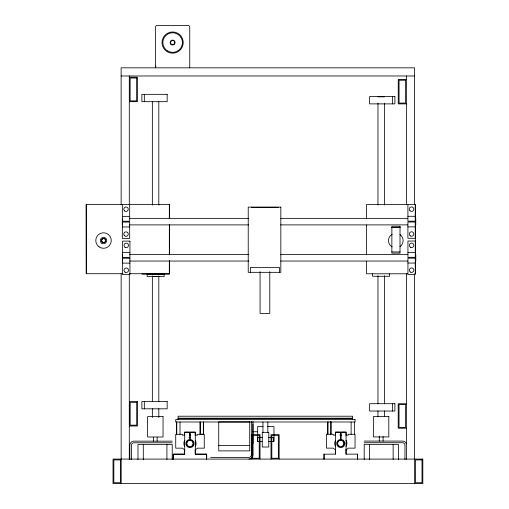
<?xml version="1.0" encoding="UTF-8"?>
<svg xmlns="http://www.w3.org/2000/svg" width="509" height="509" viewBox="0 0 509 509"><rect width="100%" height="100%" fill="white"/><g stroke="black" fill="none" stroke-linecap="round" stroke-linejoin="round"><path stroke-width="0.76" d="M372.62 273.836L372.62 276.279L389.595 276.285L389.595 273.842M195.195 449.924L197.543 448.155L204.255 448.155L204.255 434.298L197.543 434.298L197.543 435.112L195.278 435.112M345.98 449.899L348.334 448.13L355.04 448.13L355.04 434.272L348.334 434.272L348.334 435.087L346.069 435.087M155.5 66.208L155.977 66.208M121.123 75.981L414.568 75.981M129.305 77.215L137.455 77.215L137.455 101.673L129.305 101.673M406.392 79.423L398.242 79.423L398.242 103.881L406.392 103.881M377.958 96.831L384.422 96.831M169.522 204.433L86.18 204.433L86.18 273.715L122.803 273.721M251.446 207.328L278.347 207.328M122.345 216.363L129.68 216.363M407.906 216.287L415.242 216.287M129.477 218.367L248.761 218.367M280.574 218.367L407.811 218.367M122.345 221.25L129.68 221.25L129.68 204.949M122.345 222.064L129.68 222.064L129.68 238.371L122.345 238.371L122.345 204.949M129.477 224.889L248.761 224.889M280.574 224.889L407.811 224.889M122.345 226.957L129.68 226.957M407.906 226.88L415.242 226.88M391.873 227.491L400.023 227.491M391.885 227.504L400.036 227.504M391.86 251.917L400.036 251.955M122.593 252.515L129.929 252.515M407.938 252.439L415.274 252.439M129.509 254.525L248.793 254.525M280.605 254.525L407.843 254.525M129.509 261.047L248.793 261.047M280.605 261.047L407.843 261.047M122.593 263.115L129.929 263.115M407.938 263.038L415.274 263.038M129.731 273.715L169.522 273.721L169.427 261.117M407.575 273.785L366.556 273.785L366.556 261.187M141.909 274.122L169.624 274.122L169.624 260.716M152.439 276.559L158.897 276.559M406.367 403.758L398.21 403.758L398.21 428.215L406.367 428.215M178.099 418.252L352.533 418.252M178.099 418.322L352.533 418.322M328.038 421.789L328.038 434.018M330.506 421.789L331.066 421.789L331.066 434.018L330.506 434.018M263.102 426.51L257.669 426.51L257.669 441.163M267.759 426.51L273.969 426.51L273.969 441.163M252.903 431.74L257.579 431.74M190.328 432.211L195.221 432.211L195.221 435.36M341.119 432.186L346.005 432.186L346.005 435.329M184.697 435.112L182.432 435.112L182.432 434.298L175.726 434.298L175.726 448.155L182.432 448.155L184.786 449.924M189.233 435.112L190.748 435.112M335.488 435.087L333.217 435.087L333.217 434.272L326.511 434.272L326.511 448.13L333.217 448.13L335.571 449.899M340.018 435.087L341.533 435.087M262.116 437.517L257.459 437.517L257.459 441.589L262.116 441.589M268.326 437.517L273.759 437.517L273.759 441.589L268.326 441.589M172.22 441.157L133.912 441.157A4.078 4.078 0 0 0 129.833 445.229L129.833 459.519M364.202 441.08L402.517 441.08A4.078 4.078 0 0 1 406.589 445.159L406.589 459.207M364.202 442.715L402.517 442.715A2.443 2.443 0 0 1 404.96 445.159L404.96 459.442M172.22 442.785L133.912 442.785A2.443 2.443 0 0 0 131.462 445.229L131.462 459.519M218.743 445.591L249.715 445.591M210.605 457.413L248.914 457.413A2.443 2.443 0 0 0 251.357 454.97L251.357 421.407M415.764 218.367L415.764 224.889M415.796 254.525L415.796 261.047M415.465 218.673L415.465 204.497L366.556 204.497L366.556 218.673M415.465 224.972L415.465 254.888M415.465 261.187L415.465 273.785M415.242 204.873L415.242 221.173L407.906 221.173L407.906 204.873M414.631 459.073L414.67 483.544M414.568 204.688L414.568 67.831L121.123 67.831L121.148 204.694M414.568 273.804L414.568 459.71M406.417 75.981L406.417 204.688M406.417 273.804L406.417 443.816M398.439 459.449L398.439 444.357L364.202 444.357L364.202 459.449M393.139 444.357L393.139 459.449M392.458 96.545L392.458 103.881M392.458 403.701L392.458 411.037M384.422 103.193L384.422 204.981M384.422 275.757L384.422 403.79M384.422 410.948L384.422 416.515M383.08 436.493L383.08 441.169M379.288 436.493L379.288 441.169M377.958 103.193L377.958 204.981M377.958 275.757L377.958 403.79M377.958 410.948L377.958 416.515M369.502 444.357L369.502 459.449M366.556 224.972L366.556 254.888M357.496 459.003L357.496 454.111L346.005 454.193L346.005 449.479M357.42 454.193L357.42 459.086M354.366 422.044L354.366 434.272M352.533 419.543L352.533 416.216L178.099 416.216L178.099 419.543M351.108 422.044L351.108 434.272M346.082 454.111L346.082 432.103L341.195 432.103L341.195 439.496L341.838 439.579A4.078 4.078 0 0 1 344.122 445.852A4.078 4.078 0 0 1 337.448 445.852A4.078 4.078 0 0 1 339.732 439.579L340.375 439.496L340.375 432.103L335.488 432.103L335.488 454.111L323.998 454.193L323.998 459.086M340.298 435.144L340.298 432.186L335.412 432.186L335.412 435.329M335.412 449.479L335.412 454.193M330.825 422.006L330.825 434.228M327.567 422.006L327.567 434.228M324.074 454.111L324.074 459.003M279.498 272.315L279.498 267.429L250.364 267.429L250.364 272.315M279.155 459.086L279.155 434.635L271.004 434.635L271.004 459.086M269.789 271.672L269.789 313.385L260.08 313.385L260.08 271.672M267.836 421.986L267.836 432.453M262.949 421.986L262.949 432.453M260.035 459.086L260.035 434.635L251.885 434.635L251.885 459.086M252.992 421.407L252.992 454.97A4.078 4.078 0 0 1 248.914 459.042M252.973 423.991L252.973 443.555M206.705 459.035L206.705 454.143L195.297 454.143L195.297 432.135L190.404 432.135L190.404 439.521L191.053 439.611A4.078 4.078 0 0 1 193.337 445.884A4.078 4.078 0 0 1 186.657 445.884A4.078 4.078 0 0 1 188.941 439.611L189.59 439.521L189.59 432.135L184.697 432.135L184.697 454.143L173.289 454.143L173.289 459.035M206.629 459.112L206.629 454.219L195.221 454.219L195.221 449.504M203.492 422.076L203.492 434.298M203.346 422.006L203.346 434.228L200.088 434.228L200.088 422.006M200.234 422.076L200.234 434.298M189.736 67.837L189.736 27.085A1.629 1.629 0 0 0 188.107 25.45L157.128 25.45A1.629 1.629 0 0 0 155.5 27.085L155.5 67.837M189.513 435.17L189.513 432.211L184.621 432.211L184.621 435.36M184.621 449.504L184.621 454.219L173.213 454.219L173.213 459.112M180.014 422.076L180.014 434.298M176.757 422.076L176.757 434.298M176.47 422.076L176.47 434.298M172.22 459.519L172.22 444.427L137.984 444.427L137.984 459.519M169.624 249.671L169.624 254.405M169.427 204.433L169.522 218.609M169.427 224.902L169.522 254.824M169.325 204.433L169.325 218.603M169.325 224.902L169.325 254.824M169.325 261.123L169.325 273.715M166.92 444.427L166.92 459.519M158.814 101.775L158.814 205.159M158.814 275.935L158.814 401.582M158.814 408.74L158.814 417.488M157.141 437.339L157.141 441.239M153.343 437.339L153.343 441.239M152.35 101.775L152.35 205.159M152.35 275.935L152.35 401.582M152.35 408.74L152.35 417.488M144.321 94.337L144.321 101.673M144.321 401.486L144.321 408.822M143.283 444.427L143.283 459.519M129.299 75.987L129.299 204.694M129.299 273.81L129.299 459.716M122.351 254.525L122.351 261.047M122.319 218.367L122.319 224.889M121.187 459.073L121.18 483.544M121.148 273.81L121.148 459.716M86.282 204.433L86.377 273.721M103.359 242.513A1.991 1.991 0 0 1 101.596 240.032A1.991 1.991 0 0 1 104.351 238.721A1.991 1.991 0 0 1 105.159 241.66M104.809 242.042A1.991 1.991 0 0 1 103.881 242.488M399.998 234.566A7.336 7.336 0 0 1 399.998 246.591M392.121 246.935A7.336 7.336 0 0 1 392.121 234.223M339.936 446.527A3.258 3.258 0 0 1 338.103 441.507A3.258 3.258 0 0 1 343.448 441.507A3.258 3.258 0 0 1 341.622 446.527M346.069 440.317A6.114 6.114 0 0 1 346.069 446.431M335.482 446.431A6.114 6.114 0 0 1 335.482 440.317M187.681 445.712A3.258 3.258 0 0 1 188.12 440.73A3.258 3.258 0 0 1 192.943 442.028A3.258 3.258 0 0 1 190.83 446.552M189.144 446.552A3.258 3.258 0 0 1 188.355 446.228M195.284 440.349A6.114 6.114 0 0 1 195.284 446.463M184.697 446.463A6.114 6.114 0 0 1 184.697 440.349M188.928 437.384A6.114 6.114 0 0 1 189.991 437.288M147.184 274.128L147.184 276.578L164.153 276.584L164.153 274.135L147.184 274.128M173.658 44.328L171.622 44.328A2.036 2.036 0 0 1 171.081 41.261A2.036 2.036 0 0 1 174.199 41.261A2.036 2.036 0 0 1 173.658 44.328M136.641 78.03L130.119 78.03L130.119 100.858L136.641 100.858L136.641 78.03M405.578 80.244L399.056 80.244L399.056 103.066L405.578 103.066L405.578 80.244M167.156 94.337L141.877 94.337L141.877 101.673L167.156 101.673L167.156 94.337M394.901 96.545L369.617 96.545L369.617 103.881L394.901 103.881L394.901 96.545M280.828 207.118L248.227 207.118L248.227 272.328L280.828 272.328L280.828 207.118M415.242 221.994L407.906 221.994L407.906 238.295L415.242 238.295L415.242 221.994M400.023 226.27L391.873 226.27L391.86 253.138L400.01 253.138L400.023 226.27M415.274 241.031L407.938 241.031L407.938 257.331L415.274 257.331L415.274 241.031M129.929 241.107L122.593 241.107L122.593 257.408L129.929 257.408L129.929 241.107M129.929 258.222L122.593 258.222L122.593 274.523L129.929 274.523L129.929 258.222M415.274 258.146L407.938 258.146L407.938 274.453L415.274 274.453L415.274 258.146M167.156 401.486L141.877 401.486L141.877 408.822L167.156 408.822L167.156 401.486M137.519 401.531L129.369 401.531L129.369 425.982L137.519 425.982L137.519 401.531M136.705 402.345L130.183 402.345L130.183 425.168L136.705 425.168L136.705 402.345M394.901 403.701L369.617 403.701L369.617 411.037L394.901 411.037L394.901 403.701M405.546 404.579L399.031 404.579L399.031 427.401L405.546 427.401L405.546 404.579M388.812 416.559L373.377 416.559L373.377 436.938L388.812 436.938L388.812 416.559M163.045 416.636L147.61 416.636L147.61 437.008L163.045 437.008L163.045 416.636M355.053 419.543L175.726 419.543L175.726 421.986L355.053 421.986L355.053 419.543M249.715 421.955L218.743 421.955L218.743 450.891L249.715 450.891L249.715 421.955M268.797 432.345L262.275 432.345L262.275 447.017L268.797 447.017L268.797 432.345M259.221 435.45L252.699 435.45L252.699 458.272L259.221 458.272L259.221 435.45M278.34 435.45L271.819 435.45L271.819 458.272L278.34 458.272L278.34 435.45M422.82 459.086L113.03 459.086L113.03 483.544L422.82 483.544L422.82 459.086M120.366 459.901L113.844 459.901L113.844 482.723L120.366 482.723L120.366 459.901M422.006 459.901L415.484 459.901L415.484 482.723L422.006 482.723L422.006 459.901M105.509 241.59L105.509 239.554A2.036 2.036 0 0 0 102.443 239.014A2.036 2.036 0 0 0 102.443 242.131A2.036 2.036 0 0 0 105.509 241.59M410.483 272.111A2.24 2.24 0 0 0 413.849 270.171A2.24 2.24 0 0 0 410.483 268.23A2.24 2.24 0 0 0 410.483 272.111M410.483 247.253A2.24 2.24 0 0 0 413.849 245.306A2.24 2.24 0 0 0 410.483 243.366A2.24 2.24 0 0 0 410.483 247.253M125.138 272.188A2.24 2.24 0 0 0 128.503 270.247A2.24 2.24 0 0 0 125.138 268.307A2.24 2.24 0 0 0 125.138 272.188M125.138 247.329A2.24 2.24 0 0 0 128.503 245.383A2.24 2.24 0 0 0 125.138 243.442A2.24 2.24 0 0 0 125.138 247.329M101.692 243.181A3.219 3.219 0 0 0 106.731 240.789A3.219 3.219 0 0 0 102.137 237.62A3.219 3.219 0 0 0 101.692 243.181M99.121 246.903A7.743 7.743 0 0 0 111.242 241.151A7.743 7.743 0 0 0 100.203 233.536A7.743 7.743 0 0 0 99.121 246.903M410.451 235.953A2.24 2.24 0 0 0 413.811 234.013A2.24 2.24 0 0 0 410.451 232.072A2.24 2.24 0 0 0 410.451 235.953M409.987 210.739A2.24 2.24 0 0 0 413.734 209.733A2.24 2.24 0 0 0 410.992 206.985A2.24 2.24 0 0 0 409.987 210.739M124.431 235.673A2.24 2.24 0 0 0 128.179 234.668A2.24 2.24 0 0 0 125.437 231.926A2.24 2.24 0 0 0 124.431 235.673M124.431 210.815A2.24 2.24 0 0 0 128.179 209.81A2.24 2.24 0 0 0 125.437 207.061A2.24 2.24 0 0 0 124.431 210.815M339.039 446.348A3.258 3.258 0 0 0 344.001 443.657A3.258 3.258 0 0 0 339.185 440.705A3.258 3.258 0 0 0 339.039 446.348M188.247 446.38A3.258 3.258 0 0 0 193.21 443.683A3.258 3.258 0 0 0 188.394 440.73A3.258 3.258 0 0 0 188.247 446.38M167.321 51.746A10.594 10.594 0 0 0 183.215 42.571A10.594 10.594 0 0 0 167.321 33.39A10.594 10.594 0 0 0 167.321 51.746M167.747 51.04A9.779 9.779 0 0 0 182.426 42.565A9.779 9.779 0 0 0 167.747 34.097A9.779 9.779 0 0 0 167.747 51.04M170.909 44.296A2.443 2.443 0 0 0 175.001 43.201A2.443 2.443 0 0 0 172.01 40.205A2.443 2.443 0 0 0 170.909 44.296"/></g></svg>
